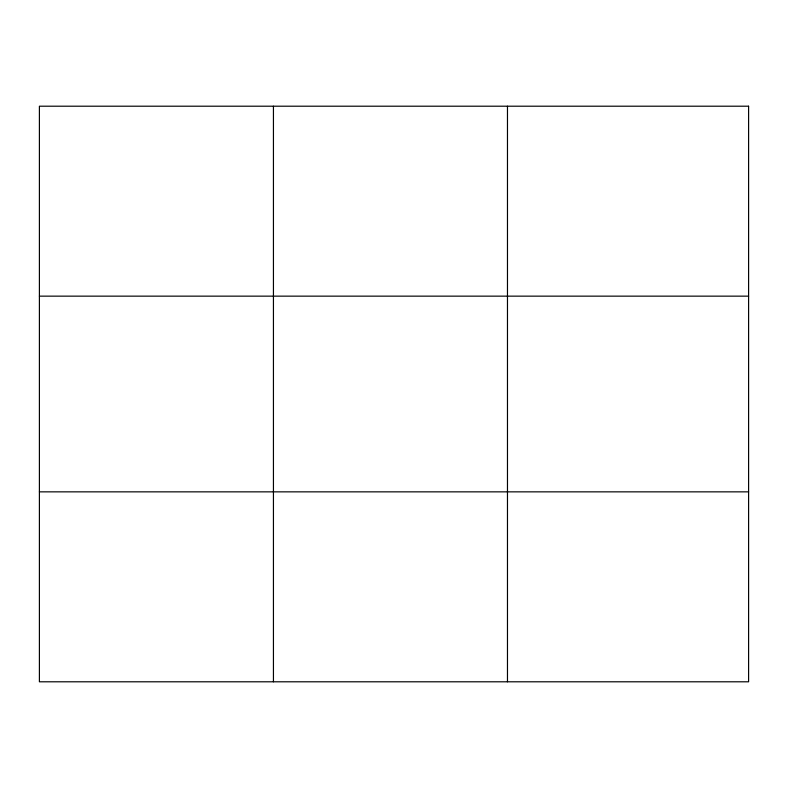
<?xml version="1.0" encoding="UTF-8"?>
<svg xmlns="http://www.w3.org/2000/svg" width="788" height="788" viewBox="0 0 788 788"><rect width="100%" height="100%" fill="white"/><g stroke="black" fill="none" stroke-linecap="round" stroke-linejoin="round"><path stroke-width="1.18" d="M39.4 296.15L748.6 296.15M39.4 491.85L748.6 491.85M507.472 106.203L507.472 681.797M273.436 106.203L273.436 681.797M748.6 106.203L748.6 681.797L39.4 681.797L39.4 106.203L748.6 106.203"/></g></svg>
